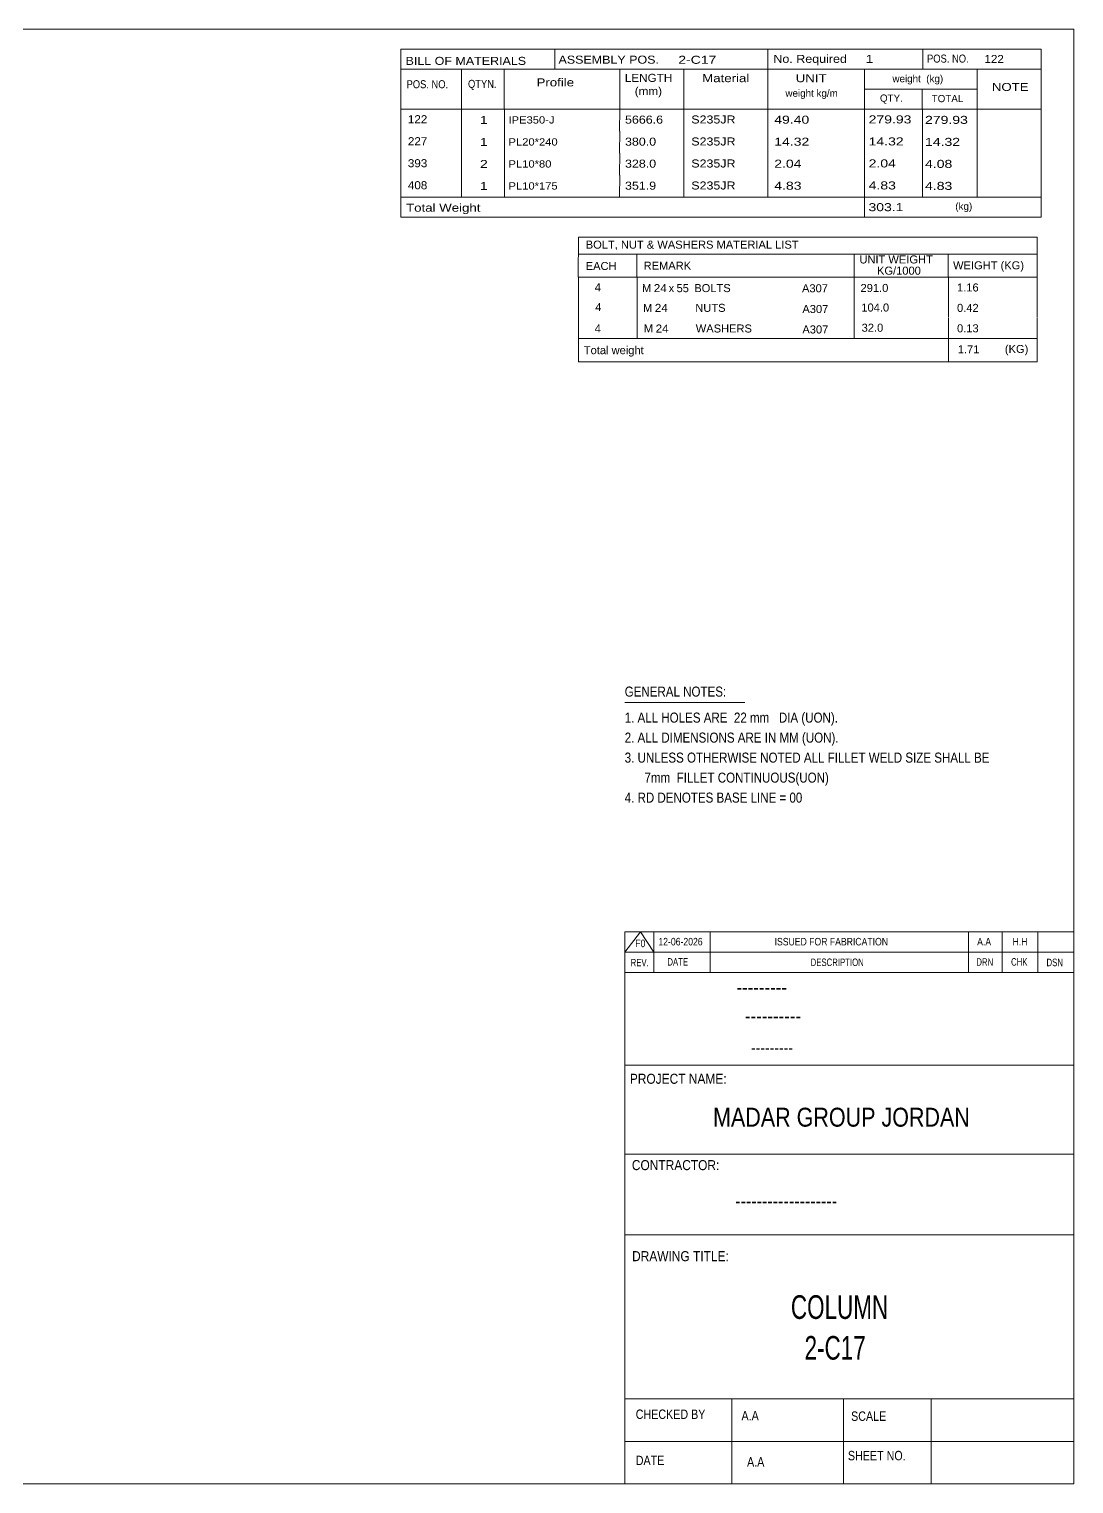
# Model space of a CAD drawing. Header units: millimetres. Extents: x 2 to 579, y 1 to 405.
# Drawn here: x 291.8 to 579, y 5 to 405 of the extents above; entities that cross this region are included whole.
import ezdxf

# ---------------------------------------------------------------- set-up
doc = ezdxf.new("R2010")
doc.units = ezdxf.units.MM
doc.linetypes.add('XKITLINE00', pattern=[0])
doc.layers.add('DrawingSheet', color=5, linetype='Continuous', lineweight=0)
doc.layers.add('OtherObjectType', color=7, linetype='Continuous', lineweight=0)
doc.styles.add('@ARIAL_UNICODE_MS_BOLD', font='ARIAL.TTF')
doc.styles.add('ARIAL', font='ARIAL.TTF')
doc.styles.add('ARIAL_NARROW', font='ARIALN.TTF')
doc.styles.add('COMIC_SANS_MS_BOLD', font='COMICBD.TTF')
doc.styles.add('SWIS721_EX_BT', font='ARIAL.TTF')
doc.styles.add('SWISSE', font='ARIAL.TTF')

# ---------------------------------------------------------------- blocks, each defined once
blk = doc.blocks.new('*A17')
at = {"layer": 'DrawingSheet', "color": 5, "linetype": 'XKITLINE00', "lineweight": 0}
for p, q in [((579, 405), (5, 405)), ((5, 405), (5, 5)), ((579, 5), (579, 405)), ((5, 5), (579, 5))]:
    blk.add_line(p, q, dxfattribs=at)
at = {"layer": 'DrawingSheet', "color": 5, "style": 'ARIAL', "width": 0.85}
blk.add_text('Tekla structures', height=2, rotation=90, dxfattribs=at).set_placement((4.5, 5.5))
blk = doc.blocks.new('*A18')
at = {"layer": 'OtherObjectType', "color": 7, "linetype": 'XKITLINE00', "lineweight": 0}
for p, q in [((442.76, 347.8), (442.75, 336.8)), ((442.76, 347.8), (568.88, 347.8)), ((568.88, 347.8), (568.88, 336.8)), ((442.75, 343.15), (568.88, 343.15)), ((458.87, 343.16), (458.87, 336.8)), ((518.57, 343.16), (518.57, 336.8)), ((544.47, 343.14), (544.47, 336.8)), ((442.76, 336.77), (442.76, 331.27)), ((442.77, 336.8), (568.88, 336.8)), ((458.92, 336.8), (458.92, 331.18)), ((518.57, 336.8), (518.57, 331.18)), ((544.5, 336.8), (544.5, 331.3)), ((568.88, 336.8), (568.88, 331.3)), ((442.79, 331.18), (442.79, 325.57)), ((458.95, 331.18), (458.95, 325.56)), ((518.57, 331.18), (518.57, 325.56)), ((544.5, 331.18), (544.5, 325.68)), ((568.88, 331.18), (568.88, 325.68)), ((442.79, 325.55), (442.79, 319.98)), ((458.95, 325.56), (458.95, 319.94)), ((518.57, 325.56), (518.57, 319.94)), ((544.5, 325.56), (544.5, 319.95)), ((568.88, 325.56), (568.88, 319.95)), ((568.88, 319.95), (442.75, 319.98)), ((442.78, 319.94), (442.78, 313.54)), ((442.85, 319.94), (568.87, 319.94)), ((544.5, 319.91), (544.5, 313.49)), ((568.87, 319.91), (568.87, 313.5)), ((442.77, 313.5), (568.87, 313.5))]:
    blk.add_line(p, q, dxfattribs=at)
at = {"layer": 'OtherObjectType', "color": 7, "style": 'ARIAL_NARROW'}
for s, width, p in [('BOLT, NUT & WASHERS MATERIAL LIST', 1.211571, (444.79, 344.64)), ('EACH', 1.211571, (444.78, 338.77)), ('REMARK', 1.211571, (460.7, 338.86)), ('UNIT WEIGHT', 1.211571, (520.03, 340.57)), ('WEIGHT (KG)', 1.211571, (545.78, 338.95)), (' KG/1000', 1.211571, (524.02, 337.48)), ('4', 1.211571, (447.26, 332.9)), ('M', 1.211571, (460.26, 332.7)), ('24', 1.275, (463.5, 332.68)), ('x', 1.211571, (467.58, 332.68)), ('55', 1.211571, (469.76, 332.67)), ('BOLTS', 1.211571, (474.63, 332.69)), ('A307', 1.211571, (504.25, 332.64)), ('291.0', 1.211571, (520.34, 332.73)), ('1.16', 1.211571, (546.87, 332.86)), ('4', 1.211571, (447.4, 327.46)), ('M', 1.211571, (460.54, 327.26)), ('24', 1.275, (463.78, 327.24)), ('NUTS', 1.211571, (474.91, 327.26)), ('A307', 1.211571, (504.35, 326.94)), ('104.0', 1.211571, (520.56, 327.35)), ('0.42', 1.211571, (546.87, 327.24)), ('32.0', 1.211571, (520.64, 321.79)), ('4', 1.211571, (447.24, 321.59)), ('M', 1.211571, (460.76, 321.59)), ('24', 1.275, (464, 321.57)), ('WASHERS', 1.211571, (475.04, 321.58)), ('A307', 1.211571, (504.35, 321.32)), ('0.13', 1.211571, (546.87, 321.63)), ('Total weight', 1.211571, (444.26, 315.62)), ('1.71', 1.211571, (547.07, 315.85)), ('(KG)', 1.211571, (560.02, 315.95))]:
    blk.add_text(s, height=2.2, dxfattribs=dict(at, width=width)).set_placement(p)
blk = doc.blocks.new('*A19')
at = {"layer": 'OtherObjectType', "color": 7, "linetype": 'XKITLINE00', "lineweight": 0}
blk.add_line((455.5, 219.82), (488.5, 219.82), dxfattribs=at)
at = {"layer": 'OtherObjectType', "color": 7, "style": 'ARIAL_NARROW', "width": 1.008832}
for s, p in [('GENERAL NOTES:', (455.5, 221.47)), ('1. ALL HOLES ARE  22 mm   DIA (UON).', (455.5, 214.32)), ('2. ALL DIMENSIONS ARE IN MM (UON).', (455.5, 208.82)), ('3. UNLESS OTHERWISE NOTED ALL FILLET WELD SIZE SHALL BE', (455.5, 203.32)), ('7mm  FILLET CONTINUOUS(UON)', (460.95, 197.82)), ('4. RD DENOTES BASE LINE = 00', (455.5, 192.32))]:
    blk.add_text(s, height=2.75, dxfattribs=at).set_placement(p)
blk = doc.blocks.new('*A20')
at = {"layer": 'OtherObjectType', "color": 7, "linetype": 'XKITLINE00', "lineweight": 0}
for p, q in [((455.5, 156.76), (579, 156.76)), ((455.5, 151.21), (459.82, 156.76)), ((455.5, 151.21), (455.5, 156.76)), ((459.82, 156.76), (463.53, 151.21)), ((463.53, 151.21), (463.53, 156.76)), ((478.97, 151.21), (478.97, 156.76)), ((549.98, 151.21), (549.98, 156.76)), ((559.24, 151.21), (559.24, 156.76)), ((569.12, 151.21), (569.12, 156.76)), ((579, 151.21), (579, 156.76)), ((455.5, 151.21), (579, 151.21)), ((455.5, 145.65), (455.5, 151.21)), ((459.21, 151.21), (579, 151.21)), ((463.53, 145.65), (463.53, 151.21)), ((478.97, 145.65), (478.97, 151.21)), ((549.98, 145.65), (549.98, 151.21)), ((559.24, 145.65), (559.24, 151.21)), ((569.12, 145.65), (569.12, 151.21)), ((579, 145.65), (579, 151.21))]:
    blk.add_line(p, q, dxfattribs=at)
at = {"layer": 'OtherObjectType', "color": 7, "style": 'ARIAL_NARROW'}
for s, height, width, p in [('F0', 2.058, 1.008832, (458.4, 152.59)), ('12-06-2026', 2.058, 1.008832, (464.76, 153.06)), ('ISSUED FOR FABRICATION', 2.0583, 1.008832, (496.71, 153.06)), ('A.A', 2.058, 1.008832, (552.4, 153.06)), ('H.H', 2.058, 1.008832, (562.13, 153.06)), ('REV.', 2.058, 0.907949, (457.13, 147.31)), ('DATE', 2.058, 0.907949, (467.23, 147.5)), ('DESCRIPTION', 2.0583, 0.907949, (506.61, 147.39)), ('DRN', 2.058, 0.907949, (552.17, 147.47)), ('CHK', 2.058, 0.907949, (561.72, 147.5)), ('DSN', 2.058, 0.907949, (571.47, 147.35))]:
    blk.add_text(s, height=height, dxfattribs=dict(at, width=width)).set_placement(p)
blk = doc.blocks.new('*A22')
at = {"layer": 'OtherObjectType', "color": 2, "linetype": 'XKITLINE00', "lineweight": 0}
for p, q in [((455.5, 145.65), (579, 145.65)), ((455.5, 5), (455.5, 145.64)), ((578.98, 145.64), (579, 5)), ((579, 120.14), (455.5, 120.14)), ((455.5, 95.63), (579, 95.63)), ((579, 73.49), (455.5, 73.49)), ((579, 28.4), (455.5, 28.4)), ((484.94, 28.4), (484.94, 5)), ((515.62, 5), (515.62, 28.4)), ((539.75, 5), (539.75, 28.4)), ((579, 16.7), (455.5, 16.7)), ((579, 5), (455.5, 5))]:
    blk.add_line(p, q, dxfattribs=at)
at = {"layer": 'OtherObjectType', "color": 4, "style": '@ARIAL_UNICODE_MS_BOLD', "width": 0.85}
blk.add_text('---------', height=3.9, dxfattribs=at).set_placement((486.23, 139.59))
at = {"layer": 'OtherObjectType', "color": 7, "style": 'ARIAL', "width": 0.85}
for s, height, p in [('----------', 3.9, (488.56, 131.77)), ('---------', 3.25, (490.21, 123.31))]:
    blk.add_text(s, height=height, dxfattribs=at).set_placement(p)
at = {"layer": 'OtherObjectType', "color": 3, "width": 0.85}
for s, style, p in [('PROJECT NAME:', 'SWIS721_EX_BT', (456.92, 115.01)), ('CONTRACTOR:', 'SWISSE', (457.47, 91.27)), ('DRAWING TITLE:', 'SWIS721_EX_BT', (457.53, 66.24))]:
    blk.add_text(s, height=2.7618, dxfattribs=dict(at, style=style)).set_placement(p)
at = {"layer": 'OtherObjectType', "color": 7, "width": 0.85}
for s, height, p in [('MADAR GROUP JORDAN', 5.2, (479.79, 103.23)), ('CHECKED BY', 2.592, (458.53, 22.86)), ('A.A', 2.592, (487.61, 22.45)), ('SCALE', 2.592, (517.74, 22.33)), ('DATE', 2.592, (458.54, 10.16)), ('A.A', 2.592, (489.14, 9.76)), ('SHEET NO.', 2.592, (516.87, 11.49))]:
    blk.add_text(s, height=height, dxfattribs=at).set_placement(p)
at = {"layer": 'OtherObjectType', "color": 1}
for s, height, style, width, p in [('-------------------', 3.9, 'COMIC_SANS_MS_BOLD', 0.85, (485.87, 80.86)), ('COLUMN', 6.5, 'ARIAL', 0.68, (501.19, 50.37)), ('2-C17', 6.5, 'ARIAL', 0.68, (504.95, 39.17))]:
    blk.add_text(s, height=height, dxfattribs=dict(at, style=style, width=width)).set_placement(p)
blk = doc.blocks.new('*A23')
at = {"layer": 'OtherObjectType', "color": 7, "linetype": 'XKITLINE00', "lineweight": 0}
for p, q in [((393.98, 399.5), (569.98, 399.5)), ((393.98, 399.5), (393.98, 388.5)), ((436.26, 399.42), (436.26, 393.87)), ((494.85, 394), (494.85, 399.5)), ((537.43, 393.96), (537.43, 399.42)), ((569.98, 394), (569.98, 399.5)), ((393.98, 394), (569.98, 394)), ((410.64, 394), (410.64, 383)), ((422.4, 393.98), (422.4, 383.03)), ((454.12, 393.99), (454.13, 383)), ((471.78, 393.98), (471.78, 383)), ((494.85, 393.98), (494.85, 383)), ((521.43, 394), (521.43, 383)), ((552.42, 394), (552.42, 383)), ((569.98, 394), (569.98, 388.5)), ((393.98, 388.5), (393.98, 383)), ((521.45, 388.52), (552.45, 388.52)), ((537.28, 388.52), (537.28, 383)), ((569.98, 388.5), (569.98, 383)), ((393.98, 383), (569.98, 383)), ((393.98, 383), (393.98, 376.95)), ((410.63, 383), (410.63, 376.95)), ((422.44, 382.99), (422.44, 376.95)), ((454.12, 383), (454.11, 376.95)), ((471.79, 383), (471.79, 376.95)), ((494.87, 383), (494.87, 376.95)), ((521.44, 383), (521.44, 376.95)), ((537.33, 382.95), (537.33, 376.95)), ((552.43, 383), (552.43, 376.95)), ((569.98, 383), (569.98, 376.95)), ((393.98, 376.95), (393.98, 370.9)), ((410.63, 376.95), (410.63, 370.9)), ((422.44, 376.94), (422.44, 370.9)), ((454.12, 376.95), (454.11, 370.9)), ((471.79, 376.95), (471.79, 370.9)), ((494.87, 376.95), (494.87, 370.9)), ((521.44, 376.95), (521.44, 370.9)), ((537.33, 376.9), (537.33, 370.9)), ((552.43, 376.95), (552.43, 370.9)), ((569.98, 376.95), (569.98, 370.9)), ((393.98, 370.9), (393.98, 364.85)), ((410.63, 370.9), (410.63, 364.85)), ((422.44, 370.89), (422.44, 364.85)), ((454.12, 370.9), (454.11, 364.85)), ((471.79, 370.9), (471.79, 364.85)), ((494.87, 370.9), (494.87, 364.85)), ((521.44, 370.9), (521.44, 364.85)), ((537.33, 370.85), (537.33, 364.85)), ((552.43, 370.9), (552.43, 364.85)), ((569.98, 370.9), (569.98, 364.85)), ((393.98, 364.85), (393.98, 358.8)), ((410.63, 364.85), (410.63, 358.8)), ((422.44, 364.84), (422.44, 358.8)), ((454.12, 364.85), (454.11, 358.8)), ((471.79, 364.85), (471.79, 358.8)), ((494.87, 364.85), (494.87, 358.8)), ((521.44, 364.85), (521.44, 358.8)), ((537.33, 364.8), (537.33, 358.8)), ((552.43, 364.85), (552.43, 358.8)), ((569.98, 364.85), (569.98, 358.8)), ((393.98, 358.8), (569.98, 358.8)), ((393.98, 358.8), (393.98, 353.3)), ((521.44, 358.8), (521.44, 353.3)), ((569.98, 358.8), (569.98, 353.3)), ((393.98, 353.3), (569.98, 353.3))]:
    blk.add_line(p, q, dxfattribs=at)
at = {"layer": 'OtherObjectType', "color": 7, "style": 'ARIAL_NARROW'}
for s, height, width, p in [('BILL OF MATERIALS', 2.2, 1.36, (395.25, 395.16)), ('ASSEMBLY POS.', 2.2, 1.36, (437.3, 395.5)), ('2-C17', 2.2, 1.525501, (470.23, 395.46)), ('No. Required', 2.2, 1.36, (496.39, 395.72)), ('1', 2.2, 1.525501, (521.75, 395.72)), ('POS. NO.', 2.2, 1.02, (538.63, 395.79)), ('122', 2.2, 1.270501, (554.4, 395.69)), ('LENGTH', 2.2, 1.275, (455.54, 390.49)), ('Material', 2.2, 1.445, (476.81, 390.41)), ('UNIT', 2.2, 1.445, (502.52, 390.4)), ('weight  (kg)', 1.98, 1.19, (529.11, 390.39)), ('POS. NO.', 2.2, 1.02, (395.53, 388.74)), ('QTYN.', 2.2, 1.02, (412.42, 388.84)), ('Profile', 2.2, 1.445, (431.26, 389.25)), ('(mm)', 2.2, 1.275, (458.26, 386.86)), ('weight kg/m', 1.98, 1.19, (499.69, 386.4)), ('NOTE', 2.2, 1.445, (556.44, 387.99)), ('QTY.', 1.98, 1.19, (525.68, 385.03)), ('TOTAL', 1.98, 1.19, (539.9, 384.91)), ('122', 2.2, 1.270501, (395.89, 379.12)), ('1', 2.2, 1.525501, (415.71, 378.91)), ('IPE350-J', 1.98, 1.355501, (423.56, 379.04)), ('5666.6', 2.2, 1.355501, (455.59, 379.01)), ('S235JR', 2.2, 1.355501, (473.81, 379.05)), ('49.40', 2.2, 1.525501, (496.62, 378.99)), ('279.93', 2.2, 1.525501, (522.57, 379.07)), ('279.93', 2.2, 1.525501, (538.08, 378.94)), ('227', 2.2, 1.270501, (395.89, 373.07)), ('1', 2.2, 1.525501, (415.71, 372.86)), ('PL20*240', 1.98, 1.355501, (423.56, 372.99)), ('380.0', 2.2, 1.355501, (455.59, 372.96)), ('S235JR', 2.2, 1.355501, (473.81, 373)), ('14.32', 2.2, 1.525501, (496.62, 372.94)), ('14.32', 2.2, 1.525501, (522.57, 373.02)), ('14.32', 2.2, 1.525501, (538.08, 372.89)), ('393', 2.2, 1.270501, (395.89, 367.02)), ('2', 2.2, 1.525501, (415.71, 366.81)), ('PL10*80', 1.98, 1.355501, (423.56, 366.94)), ('328.0', 2.2, 1.355501, (455.59, 366.91)), ('S235JR', 2.2, 1.355501, (473.81, 366.95)), ('2.04', 2.2, 1.525501, (496.62, 366.89)), ('2.04', 2.2, 1.525501, (522.57, 366.97)), ('4.08', 2.2, 1.525501, (538.08, 366.84)), ('408', 2.2, 1.270501, (395.89, 360.97)), ('1', 2.2, 1.525501, (415.71, 360.76)), ('PL10*175', 1.98, 1.355501, (423.56, 360.89)), ('351.9', 2.2, 1.355501, (455.59, 360.86)), ('S235JR', 2.2, 1.355501, (473.81, 360.9)), ('4.83', 2.2, 1.525501, (496.62, 360.84)), ('4.83', 2.2, 1.525501, (522.57, 360.92)), ('4.83', 2.2, 1.525501, (538.08, 360.79)), ('Total Weight', 2.2, 1.445, (395.4, 354.79)), ('303.1', 2.2, 1.525501, (522.52, 354.94)), ('(kg)', 1.98, 1.19, (546.4, 355.31))]:
    blk.add_text(s, height=height, dxfattribs=dict(at, width=width)).set_placement(p)

msp = doc.modelspace()

# ---------------------------------------------------------------- block references
at = {"lineweight": 0}
for name in ['*A17', '*A23', '*A18', '*A19', '*A20', '*A22']:
    msp.add_blockref(name, (0, 0), dxfattribs=at)

doc.saveas('drawing.dxf')
